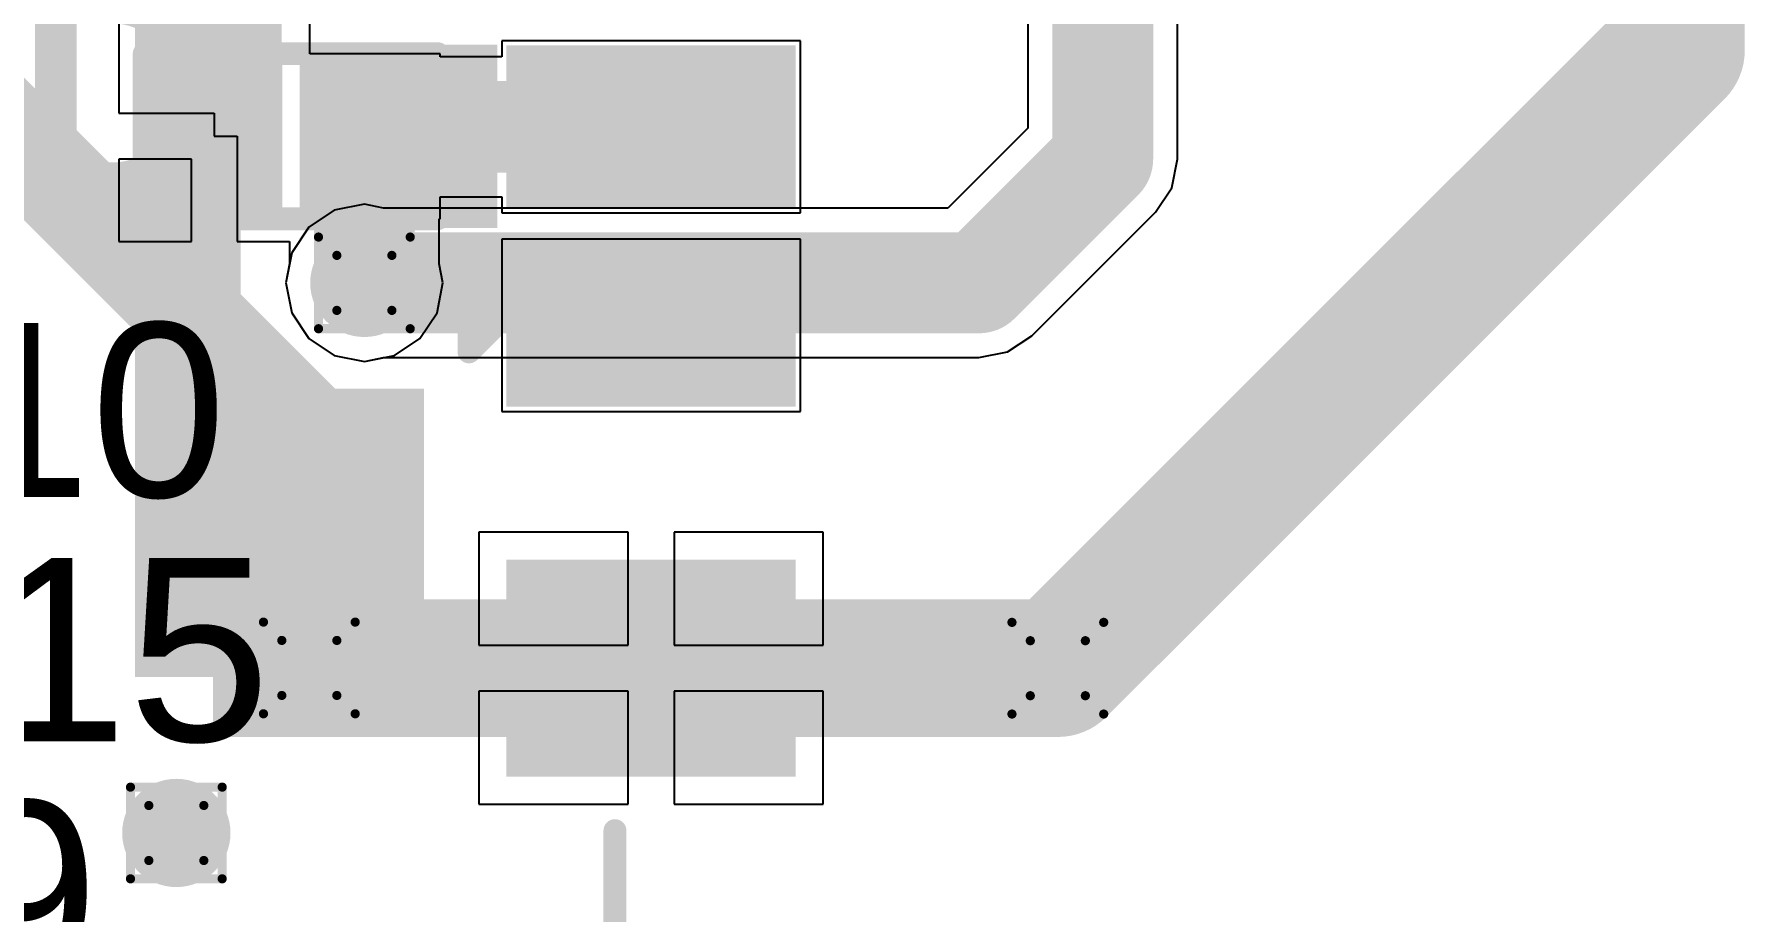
# Model space of a CAD drawing. Header units: inches. Extents: x -0.3 to 9.9, y -0.4 to 5.
# Drawn here: x 3.861 to 4.234, y 0.4518 to 0.6433 of the extents above; entities that cross this region are included whole.
import ezdxf

# ---------------------------------------------------------------- set-up
doc = ezdxf.new("R2010")
doc.units = ezdxf.units.IN
doc.header["$MEASUREMENT"] = 0
for name, color, linetype in [('Bottom Layer', 5, 'Continuous'), ('Bottom Solder', 6, 'Continuous'), ('Drill Drawing', 1, 'Continuous'), ('Top Layer', 1, 'Continuous'), ('Top Overlay', 2, 'Continuous'), ('Top Paste', 8, 'Continuous'), ('Top Solder', 216, 'Continuous'), ('Via Holes', 16, 'Continuous')]:
    doc.layers.add(name, color=color, linetype=linetype)
doc.styles.add('Arial', font='', dxfattribs={"height": 0.2})
doc.styles.add('Arial_Bold', font='', dxfattribs={"height": 0.2})
doc.styles.get('Arial').set_extended_font_data('Arial')
doc.styles.get('Arial_Bold').set_extended_font_data('Arial', bold=True)

# ---------------------------------------------------------------- blocks, each defined once
blk = doc.blocks.new('DM3BT_DSF_PEJS_121')
at = {"layer": 'Top Layer'}
for points in [[(-0.20669, 0.32087), (-0.16732, 0.32087), (-0.16732, 0.26575), (-0.20669, 0.26575)], [(-0.12598, 0.26575), (-0.12598, 0.32087), (-0.09843, 0.32087), (-0.09843, 0.26575)], [(-0.08268, 0.26575), (-0.08268, 0.32087), (-0.05512, 0.32087), (-0.05512, 0.26575)]]:
    blk.add_hatch(color=1, dxfattribs=at).paths.add_polyline_path(points)
at = {"layer": 'Top Paste'}
for points in [[(-0.20669, 0.32087), (-0.16732, 0.32087), (-0.16732, 0.26575), (-0.20669, 0.26575)], [(-0.12598, 0.26575), (-0.12598, 0.32087), (-0.09843, 0.32087), (-0.09843, 0.26575)], [(-0.08268, 0.26575), (-0.08268, 0.32087), (-0.05512, 0.32087), (-0.05512, 0.26575)]]:
    blk.add_hatch(color=8, dxfattribs=at).paths.add_polyline_path(points)
at = {"layer": 'Top Solder'}
for points in [[(-0.21069, 0.32487), (-0.16332, 0.32487), (-0.16332, 0.26175), (-0.21069, 0.26175)], [(-0.12998, 0.26175), (-0.12998, 0.32487), (-0.09443, 0.32487), (-0.09443, 0.26175)], [(-0.08668, 0.26175), (-0.08668, 0.32487), (-0.05112, 0.32487), (-0.05112, 0.26175)]]:
    blk.add_hatch(color=216, dxfattribs=at).paths.add_polyline_path(points)
at = {"layer": 'Top Overlay', "const_width": 0.005}
for points in [[(-0.118, 0.333), (-0.108, 0.333)], [(-0.118, 0.333), (-0.113, 0.328)], [(-0.108, 0.333), (-0.113, 0.328)], [(-0.27559, 0.30118), (-0.22244, 0.30118)]]:
    blk.add_lwpolyline(points, dxfattribs=at)
at = {"layer": 'Top Overlay', "const_width": 0.0025}
for points in [[(-0.11925, 0.333, 1), (-0.11675, 0.333, 1)], [(-0.11925, 0.333, 1), (-0.11675, 0.333, 1)], [(-0.10925, 0.333, 1), (-0.10675, 0.333, 1)], [(-0.10925, 0.333, 1), (-0.10675, 0.333, 1)], [(-0.11425, 0.328, 1), (-0.11175, 0.328, 1)], [(-0.11425, 0.328, 1), (-0.11175, 0.328, 1)], [(-0.22369, 0.30118, 1), (-0.22119, 0.30118, 1)]]:
    blk.add_lwpolyline(points, format="xyb", close=True, dxfattribs=at)
blk = doc.blocks.new('DFN1006_2L__144')
at = {"layer": 'Top Layer'}
for points in [[(-0.02756, 0.01299), (-0.00591, 0.01299), (-0.00591, -0.01299), (-0.02756, -0.01299)], [(0.00591, 0.01299), (0.02756, 0.01299), (0.02756, -0.01299), (0.00591, -0.01299)]]:
    blk.add_hatch(color=1, dxfattribs=at).paths.add_polyline_path(points)
at = {"layer": 'Top Overlay'}
blk.add_hatch(color=2, dxfattribs=at).paths.add_polyline_path([(-0.045, -0.02), (-0.032, -0.02), (-0.032, 0.02), (-0.045, 0.02)])
at = {"layer": 'Top Paste'}
for points in [[(-0.02756, 0.01299), (-0.00591, 0.01299), (-0.00591, -0.01299), (-0.02756, -0.01299)], [(0.00591, 0.01299), (0.02756, 0.01299), (0.02756, -0.01299), (0.00591, -0.01299)]]:
    blk.add_hatch(color=8, dxfattribs=at).paths.add_polyline_path(points)
at = {"layer": 'Top Solder'}
for points in [[(-0.03156, 0.01699), (-0.00191, 0.01699), (-0.00191, -0.01699), (-0.03156, -0.01699)], [(0.00191, 0.01699), (0.03156, 0.01699), (0.03156, -0.01699), (0.00191, -0.01699)]]:
    blk.add_hatch(color=216, dxfattribs=at).paths.add_polyline_path(points)
at = {"layer": 'Top Overlay', "const_width": 0.005}
for points in [[(-0.032, 0.018), (-0.032, -0.018)], [(0.032, 0.018), (-0.032, 0.018)], [(0.032, 0.018), (0.032, -0.018)], [(0.032, -0.018), (-0.032, -0.018)]]:
    blk.add_lwpolyline(points, dxfattribs=at)
at = {"layer": 'Top Overlay', "const_width": 0.0025}
for points in [[(-0.03325, 0.018, 1), (-0.03075, 0.018, 1)], [(-0.03325, 0.018, 1), (-0.03075, 0.018, 1)], [(0.03075, 0.018, 1), (0.03325, 0.018, 1)], [(0.03075, 0.018, 1), (0.03325, 0.018, 1)], [(-0.03325, -0.018, 1), (-0.03075, -0.018, 1)], [(-0.03325, -0.018, 1), (-0.03075, -0.018, 1)], [(0.03075, -0.018, 1), (0.03325, -0.018, 1)], [(0.03075, -0.018, 1), (0.03325, -0.018, 1)]]:
    blk.add_lwpolyline(points, format="xyb", close=True, dxfattribs=at)

msp = doc.modelspace()

# ---------------------------------------------------------------- hatches: boundary and pattern name
at = {"layer": 'Bottom Layer'}
h = msp.add_hatch(color=5, dxfattribs=at)
edge = h.paths.add_edge_path()
edge.add_arc((3.933, 0.589), 0.01181, 0, 360)
h = msp.add_hatch(color=5, dxfattribs=at)
edge = h.paths.add_edge_path()
edge.add_arc((3.921, 0.505), 0.01181, 0, 360)
h = msp.add_hatch(color=5, dxfattribs=at)
edge = h.paths.add_edge_path()
edge.add_arc((4.08421, 0.50494), 0.01181, 0, 360)
h = msp.add_hatch(color=5, dxfattribs=at)
edge = h.paths.add_edge_path()
edge.add_arc((3.892, 0.469), 0.01181, 0, 360)
at = {"layer": 'Bottom Solder'}
h = msp.add_hatch(color=6, dxfattribs=at)
edge = h.paths.add_edge_path()
edge.add_arc((3.933, 0.589), 0.00591, 0, 360)
h = msp.add_hatch(color=6, dxfattribs=at)
edge = h.paths.add_edge_path()
edge.add_arc((3.921, 0.505), 0.00591, 0, 360)
h = msp.add_hatch(color=6, dxfattribs=at)
edge = h.paths.add_edge_path()
edge.add_arc((4.08421, 0.50494), 0.00591, 0, 360)
h = msp.add_hatch(color=6, dxfattribs=at)
edge = h.paths.add_edge_path()
edge.add_arc((3.892, 0.469), 0.00591, 0, 360)
at = {"layer": 'Top Layer'}
for points in [[(3.883, 0.603), (3.915, 0.603), (3.915, 0.857), (3.883, 0.857)], [(3.883, 0.503), (3.906, 0.503), (3.906, 0.621), (3.883, 0.621)], [(3.9, 0.48994), (3.946, 0.48994), (3.946, 0.56594), (3.9, 0.56594)]]:
    msp.add_hatch(color=1, dxfattribs=at).paths.add_polyline_path(points)
h = msp.add_hatch(color=1, dxfattribs=at)
edge = h.paths.add_edge_path()
edge.add_arc((3.933, 0.589), 0.01181, 0, 360)
h = msp.add_hatch(color=1, dxfattribs=at)
edge = h.paths.add_edge_path()
edge.add_arc((3.921, 0.505), 0.01181, 0, 360)
h = msp.add_hatch(color=1, dxfattribs=at)
edge = h.paths.add_edge_path()
edge.add_arc((4.08421, 0.50494), 0.01181, 0, 360)
h = msp.add_hatch(color=1, dxfattribs=at)
edge = h.paths.add_edge_path()
edge.add_arc((3.892, 0.469), 0.01181, 0, 360)
at = {"layer": 'Top Solder'}
h = msp.add_hatch(color=216, dxfattribs=at)
edge = h.paths.add_edge_path()
edge.add_arc((3.933, 0.589), 0.00591, 0, 360)
h = msp.add_hatch(color=216, dxfattribs=at)
edge = h.paths.add_edge_path()
edge.add_arc((3.921, 0.505), 0.00591, 0, 360)
h = msp.add_hatch(color=216, dxfattribs=at)
edge = h.paths.add_edge_path()
edge.add_arc((4.08421, 0.50494), 0.00591, 0, 360)
h = msp.add_hatch(color=216, dxfattribs=at)
edge = h.paths.add_edge_path()
edge.add_arc((3.892, 0.469), 0.00591, 0, 360)
at = {"layer": 'Via Holes'}
h = msp.add_hatch(color=7, dxfattribs=at)
edge = h.paths.add_edge_path()
edge.add_arc((3.933, 0.589), 0.00591, 0, 360)
h = msp.add_hatch(color=7, dxfattribs=at)
edge = h.paths.add_edge_path()
edge.add_arc((3.921, 0.505), 0.00591, 0, 360)
h = msp.add_hatch(color=7, dxfattribs=at)
edge = h.paths.add_edge_path()
edge.add_arc((4.08421, 0.50494), 0.00591, 0, 360)
h = msp.add_hatch(color=7, dxfattribs=at)
edge = h.paths.add_edge_path()
edge.add_arc((3.892, 0.469), 0.00591, 0, 360)

# ---------------------------------------------------------------- linework, layer by layer
at = {"layer": 'Bottom Layer'}
for p, q in [((4.11031, 0.616), (4.11031, 0.809)), ((4.07769, 0.80224), (4.07769, 0.62276)), ((4.07769, 0.62276), (4.06024, 0.60531)), ((4.10907, 0.60976), (4.11031, 0.616)), ((4.10554, 0.60446), (4.10907, 0.60976)), ((3.92644, 0.60484), (3.92088, 0.60112)), ((3.933, 0.60614), (3.92644, 0.60484)), ((3.93716, 0.60531), (3.933, 0.60614)), ((4.06024, 0.60531), (3.93716, 0.60531)), ((4.07854, 0.57746), (4.10554, 0.60446)), ((3.92088, 0.60112), (3.91716, 0.59556)), ((3.91716, 0.59556), (3.91586, 0.589)), ((3.91586, 0.589), (3.91716, 0.58244)), ((3.91716, 0.58244), (3.92088, 0.57688)), ((3.92088, 0.57688), (3.92644, 0.57316)), ((4.07324, 0.57393), (4.07854, 0.57746)), ((3.92644, 0.57316), (3.933, 0.57186)), ((3.933, 0.57186), (3.93716, 0.57269)), ((3.93716, 0.57269), (4.067, 0.57269)), ((4.067, 0.57269), (4.07324, 0.57393))]:
    msp.add_line(p, q, dxfattribs=at)
for points, const_width in [([(4.094, 0.616), (4.094, 0.809)], 0.022), ([(4.219, 0.63973), (4.219, 0.797)], 0.03), ([(4.08421, 0.50494), (4.219, 0.63973)], 0.03), ([(3.849, 0.628), (3.921, 0.556)], 0.022), ([(4.067, 0.589), (4.094, 0.616)], 0.022), ([(3.933, 0.589), (4.067, 0.589)], 0.022), ([(3.921, 0.505), (3.921, 0.556)], 0.022), ([(3.921, 0.50494), (3.921, 0.505)], 0.022)]:
    msp.add_lwpolyline(points, dxfattribs=dict(at, const_width=const_width))
for points, const_width in [([(4.2115, 0.63973, 1), (4.2265, 0.63973, 1)], 0.015), ([(4.2115, 0.63973, 1), (4.2265, 0.63973, 1)], 0.015), ([(4.0885, 0.616, 1), (4.0995, 0.616, 1)], 0.011), ([(4.0885, 0.616, 1), (4.0995, 0.616, 1)], 0.011), ([(3.9275, 0.589, 1), (3.9385, 0.589, 1)], 0.011), ([(4.0615, 0.589, 1), (4.0725, 0.589, 1)], 0.011), ([(4.0615, 0.589, 1), (4.0725, 0.589, 1)], 0.011), ([(3.9155, 0.556, 1), (3.9265, 0.556, 1)], 0.011), ([(3.9155, 0.556, 1), (3.9265, 0.556, 1)], 0.011), ([(4.07671, 0.50494, 1), (4.09171, 0.50494, 1)], 0.015), ([(3.9155, 0.505, 1), (3.9265, 0.505, 1)], 0.011), ([(3.9155, 0.505, 1), (3.9265, 0.505, 1)], 0.011), ([(3.9155, 0.50494, 1), (3.9265, 0.50494, 1)], 0.011)]:
    msp.add_lwpolyline(points, format="xyb", close=True, dxfattribs=dict(at, const_width=const_width))
at = {"layer": 'Drill Drawing', "const_width": 0.002}
for points in [[(3.923, 0.599), (3.943, 0.599)], [(3.923, 0.579), (3.923, 0.599)], [(3.943, 0.579), (3.943, 0.599)], [(3.927, 0.595), (3.939, 0.595)], [(3.927, 0.583), (3.927, 0.595)], [(3.939, 0.583), (3.939, 0.595)], [(3.927, 0.583), (3.939, 0.583)], [(3.923, 0.579), (3.943, 0.579)], [(3.911, 0.515), (3.931, 0.515)], [(3.911, 0.495), (3.911, 0.515)], [(3.931, 0.495), (3.931, 0.515)], [(4.07421, 0.51494), (4.09421, 0.51494)], [(4.07421, 0.49494), (4.07421, 0.51494)], [(4.09421, 0.49494), (4.09421, 0.51494)], [(3.915, 0.511), (3.927, 0.511)], [(3.915, 0.499), (3.915, 0.511)], [(3.927, 0.499), (3.927, 0.511)], [(4.07821, 0.51094), (4.09021, 0.51094)], [(4.07821, 0.49894), (4.07821, 0.51094)], [(4.09021, 0.49894), (4.09021, 0.51094)], [(3.915, 0.499), (3.927, 0.499)], [(4.07821, 0.49894), (4.09021, 0.49894)], [(3.911, 0.495), (3.931, 0.495)], [(4.07421, 0.49494), (4.09421, 0.49494)], [(3.882, 0.479), (3.902, 0.479)], [(3.882, 0.459), (3.882, 0.479)], [(3.902, 0.459), (3.902, 0.479)], [(3.886, 0.475), (3.898, 0.475)], [(3.886, 0.463), (3.886, 0.475)], [(3.898, 0.463), (3.898, 0.475)], [(3.886, 0.463), (3.898, 0.463)], [(3.882, 0.459), (3.902, 0.459)]]:
    msp.add_lwpolyline(points, dxfattribs=at)
at = {"layer": 'Drill Drawing', "const_width": 0.001}
for points in [[(3.9225, 0.599, 1), (3.9235, 0.599, 1)], [(3.9225, 0.599, 1), (3.9235, 0.599, 1)], [(3.9425, 0.599, 1), (3.9435, 0.599, 1)], [(3.9425, 0.599, 1), (3.9435, 0.599, 1)], [(3.9265, 0.595, 1), (3.9275, 0.595, 1)], [(3.9265, 0.595, 1), (3.9275, 0.595, 1)], [(3.9385, 0.595, 1), (3.9395, 0.595, 1)], [(3.9385, 0.595, 1), (3.9395, 0.595, 1)], [(3.9265, 0.583, 1), (3.9275, 0.583, 1)], [(3.9265, 0.583, 1), (3.9275, 0.583, 1)], [(3.9385, 0.583, 1), (3.9395, 0.583, 1)], [(3.9385, 0.583, 1), (3.9395, 0.583, 1)], [(3.9225, 0.579, 1), (3.9235, 0.579, 1)], [(3.9225, 0.579, 1), (3.9235, 0.579, 1)], [(3.9425, 0.579, 1), (3.9435, 0.579, 1)], [(3.9425, 0.579, 1), (3.9435, 0.579, 1)], [(3.9105, 0.515, 1), (3.9115, 0.515, 1)], [(3.9105, 0.515, 1), (3.9115, 0.515, 1)], [(3.9305, 0.515, 1), (3.9315, 0.515, 1)], [(3.9305, 0.515, 1), (3.9315, 0.515, 1)], [(4.07371, 0.51494, 1), (4.07471, 0.51494, 1)], [(4.07371, 0.51494, 1), (4.07471, 0.51494, 1)], [(4.09371, 0.51494, 1), (4.09471, 0.51494, 1)], [(4.09371, 0.51494, 1), (4.09471, 0.51494, 1)], [(3.9145, 0.511, 1), (3.9155, 0.511, 1)], [(3.9145, 0.511, 1), (3.9155, 0.511, 1)], [(3.9265, 0.511, 1), (3.9275, 0.511, 1)], [(3.9265, 0.511, 1), (3.9275, 0.511, 1)], [(4.07771, 0.51094, 1), (4.07871, 0.51094, 1)], [(4.07771, 0.51094, 1), (4.07871, 0.51094, 1)], [(4.08971, 0.51094, 1), (4.09071, 0.51094, 1)], [(4.08971, 0.51094, 1), (4.09071, 0.51094, 1)], [(3.9145, 0.499, 1), (3.9155, 0.499, 1)], [(3.9145, 0.499, 1), (3.9155, 0.499, 1)], [(3.9265, 0.499, 1), (3.9275, 0.499, 1)], [(3.9265, 0.499, 1), (3.9275, 0.499, 1)], [(4.07771, 0.49894, 1), (4.07871, 0.49894, 1)], [(4.07771, 0.49894, 1), (4.07871, 0.49894, 1)], [(4.08971, 0.49894, 1), (4.09071, 0.49894, 1)], [(4.08971, 0.49894, 1), (4.09071, 0.49894, 1)], [(3.9105, 0.495, 1), (3.9115, 0.495, 1)], [(3.9105, 0.495, 1), (3.9115, 0.495, 1)], [(3.9305, 0.495, 1), (3.9315, 0.495, 1)], [(3.9305, 0.495, 1), (3.9315, 0.495, 1)], [(4.07371, 0.49494, 1), (4.07471, 0.49494, 1)], [(4.07371, 0.49494, 1), (4.07471, 0.49494, 1)], [(4.09371, 0.49494, 1), (4.09471, 0.49494, 1)], [(4.09371, 0.49494, 1), (4.09471, 0.49494, 1)], [(3.8815, 0.479, 1), (3.8825, 0.479, 1)], [(3.8815, 0.479, 1), (3.8825, 0.479, 1)], [(3.9015, 0.479, 1), (3.9025, 0.479, 1)], [(3.9015, 0.479, 1), (3.9025, 0.479, 1)], [(3.8855, 0.475, 1), (3.8865, 0.475, 1)], [(3.8855, 0.475, 1), (3.8865, 0.475, 1)], [(3.8975, 0.475, 1), (3.8985, 0.475, 1)], [(3.8975, 0.475, 1), (3.8985, 0.475, 1)], [(3.8855, 0.463, 1), (3.8865, 0.463, 1)], [(3.8855, 0.463, 1), (3.8865, 0.463, 1)], [(3.8975, 0.463, 1), (3.8985, 0.463, 1)], [(3.8975, 0.463, 1), (3.8985, 0.463, 1)], [(3.8815, 0.459, 1), (3.8825, 0.459, 1)], [(3.8815, 0.459, 1), (3.8825, 0.459, 1)], [(3.9015, 0.459, 1), (3.9025, 0.459, 1)], [(3.9015, 0.459, 1), (3.9025, 0.459, 1)]]:
    msp.add_lwpolyline(points, format="xyb", close=True, dxfattribs=at)
at = {"layer": 'Top Layer'}
for p, q in [((3.87944, 0.66), (3.87944, 0.64201)), ((3.92109, 0.63899), (3.92109, 0.64701)), ((3.87944, 0.64201), (3.87944, 0.626)), ((4.02807, 0.64183), (3.96296, 0.64183)), ((3.96296, 0.64183), (3.96296, 0.63834)), ((4.02807, 0.60427), (4.02807, 0.64183)), ((3.94956, 0.63899), (3.92109, 0.63899)), ((3.94956, 0.63834), (3.94956, 0.63899)), ((3.96296, 0.63834), (3.94956, 0.63834)), ((3.87944, 0.626), (3.90027, 0.626)), ((3.90027, 0.626), (3.90027, 0.621)), ((3.90027, 0.621), (3.90527, 0.621)), ((3.90527, 0.621), (3.90527, 0.59801)), ((3.89527, 0.616), (3.87944, 0.616)), ((3.87944, 0.616), (3.87944, 0.59801)), ((3.89527, 0.59801), (3.89527, 0.616)), ((3.94956, 0.60301), (3.94956, 0.60776)), ((3.94956, 0.60776), (3.96296, 0.60776)), ((3.96296, 0.60776), (3.96296, 0.60427)), ((3.96296, 0.60427), (4.02807, 0.60427)), ((3.94931, 0.59316), (3.94931, 0.60301)), ((3.94931, 0.60301), (3.94956, 0.60301)), ((3.87944, 0.59801), (3.89527, 0.59801)), ((3.90527, 0.59801), (3.91669, 0.59801)), ((3.91669, 0.59801), (3.91669, 0.59316)), ((4.02807, 0.59852), (3.96296, 0.59852)), ((3.96296, 0.59852), (3.96296, 0.56096)), ((4.02807, 0.56096), (4.02807, 0.59852)), ((3.91669, 0.59316), (3.91586, 0.589)), ((3.95014, 0.589), (3.94931, 0.59316)), ((3.91586, 0.589), (3.91716, 0.58244)), ((3.94884, 0.58244), (3.95014, 0.589)), ((3.91716, 0.58244), (3.92088, 0.57688)), ((3.94512, 0.57688), (3.94884, 0.58244)), ((3.92088, 0.57688), (3.92644, 0.57316)), ((3.93956, 0.57316), (3.94512, 0.57688)), ((3.92644, 0.57316), (3.933, 0.57186)), ((3.933, 0.57186), (3.93956, 0.57316)), ((3.96296, 0.56096), (4.02807, 0.56096)), ((3.99052, 0.53463), (3.95796, 0.53463)), ((3.95796, 0.53463), (3.95796, 0.50994)), ((3.99052, 0.50994), (3.99052, 0.53463)), ((4.03307, 0.53463), (4.00052, 0.53463)), ((4.00052, 0.53463), (4.00052, 0.50994)), ((4.03307, 0.50994), (4.03307, 0.53463)), ((3.95796, 0.50994), (3.99052, 0.50994)), ((4.00052, 0.50994), (4.03307, 0.50994)), ((3.99052, 0.49994), (3.95796, 0.49994)), ((3.95796, 0.49994), (3.95796, 0.47526)), ((3.99052, 0.47526), (3.99052, 0.49994)), ((4.03307, 0.49994), (4.00052, 0.49994)), ((4.00052, 0.49994), (4.00052, 0.47526)), ((4.03307, 0.47526), (4.03307, 0.49994)), ((3.95796, 0.47526), (3.99052, 0.47526)), ((4.00052, 0.47526), (4.03307, 0.47526))]:
    msp.add_line(p, q, dxfattribs=at)
for points, const_width in [([(3.93895, 0.62305), (3.99552, 0.62305)], 0.02), ([(3.933, 0.589), (3.933, 0.61927)], 0.022), ([(3.921, 0.505), (3.92106, 0.50494)], 0.03), ([(3.92106, 0.50494), (3.99552, 0.50494)], 0.03), ([(3.99552, 0.50494), (4.08322, 0.50494)], 0.03)]:
    msp.add_lwpolyline(points, dxfattribs=dict(at, const_width=const_width))
for points, const_width in [([(3.93395, 0.62305, 1), (3.94395, 0.62305, 1)], 0.01), ([(3.99052, 0.62305, 1), (4.00052, 0.62305, 1)], 0.01), ([(3.9275, 0.61927, 1), (3.9385, 0.61927, 1)], 0.011), ([(3.9275, 0.589, 1), (3.9385, 0.589, 1)], 0.011), ([(3.9135, 0.505, 1), (3.9285, 0.505, 1)], 0.015), ([(3.91356, 0.50494, 1), (3.92856, 0.50494, 1)], 0.015), ([(3.91356, 0.50494, 1), (3.92856, 0.50494, 1)], 0.015), ([(3.98802, 0.50494, 1), (4.00302, 0.50494, 1)], 0.015), ([(3.98802, 0.50494, 1), (4.00302, 0.50494, 1)], 0.015), ([(4.07572, 0.50494, 1), (4.09072, 0.50494, 1)], 0.015)]:
    msp.add_lwpolyline(points, format="xyb", close=True, dxfattribs=dict(at, const_width=const_width))

# ---------------------------------------------------------------- block references
for name, p, rotation in [('DM3BT_DSF_PEJS_121', (4.28882, 0.69195), 90), ('DFN1006_2L__144', (3.917, 0.621), 180)]:
    msp.add_blockref(name, p, dxfattribs=dict(rotation=rotation))

# ---------------------------------------------------------------- texts
at = {"layer": 'Top Overlay'}
for s, height, style, p in [('D', 0.045, 'Arial_Bold', (3.857, 0.608)), ('D10', 0.038, 'Arial', (3.80552, 0.54228)), ('C15', 0.04, 'Arial', (3.81002, 0.48901)), ('C9', 0.04, 'Arial', (3.80368, 0.43601))]:
    msp.add_text(s, height=height, dxfattribs=dict(at, style=style)).set_placement(p)

doc.saveas('drawing.dxf')
